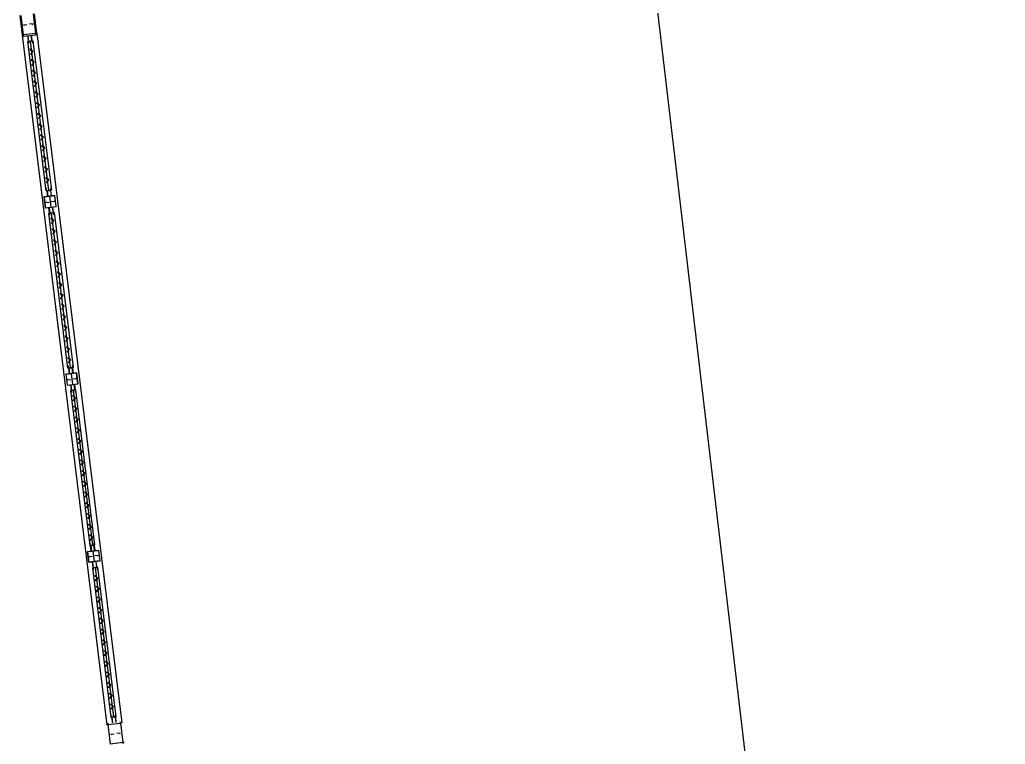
# Model space of a CAD drawing. Extents: x -15449 to 527173, y -170839 to 146543.
# Drawn here: x 15508.236 to 15512.686, y 7820.191 to 7823.463 of the extents above; entities that cross this region are included whole.
import ezdxf

# ---------------------------------------------------------------- set-up
doc = ezdxf.new("R2010")
doc.units = 0
doc.header["$LTSCALE"] = 8
doc.layers.get('0').update_dxf_attribs({"color": 1, "linetype": 'CONTINUOUS'})
doc.layers.add('G-IMPT', color=7, linetype='CONTINUOUS', lineweight=30)
doc.layers.add('Micron SGP Titleblock CAD template EDI$0$G-ANNO-TTLB', color=7, linetype='CONTINUOUS', lineweight=30)

# ---------------------------------------------------------------- blocks, each defined once
blk = doc.blocks.new('A$Cf1db08be')
at = {"layer": 'G-IMPT'}
for p, q in [((37.1949, 59.517), (40.6647, 30.0513)), ((36.2219, 43.8352), (36.2327, 43.7471)), ((36.2387, 43.7478), (36.2279, 43.8359)), ((36.1612, 43.8277), (36.172, 43.7396)), ((36.178, 43.7404), (36.1672, 43.8284)), ((36.1788, 43.7852), (36.1938, 43.787)), ((36.1825, 43.7822), (36.1788, 43.7852)), ((36.2212, 43.7904), (36.2061, 43.7885)), ((36.2182, 43.7866), (36.2212, 43.7904)), ((36.178, 43.7404), (36.172, 43.7396)), ((36.172, 43.7396), (36.1788, 43.7344)), ((36.172, 43.7396), (36.5549, 40.6256)), ((36.2327, 43.7471), (36.178, 43.7404)), ((36.1788, 43.7344), (36.178, 43.7404)), ((36.1788, 43.7344), (36.2335, 43.7411)), ((36.2387, 43.7478), (36.2327, 43.7471)), ((36.2327, 43.7471), (36.2335, 43.7411)), ((36.2335, 43.7411), (36.2387, 43.7478)), ((36.2387, 43.7478), (36.6216, 40.6338)), ((36.1974, 43.7113), (36.221, 43.7142)), ((36.2804, 43.0358), (36.1974, 43.7113)), ((36.1988, 43.7284), (36.1978, 43.7367)), ((36.2019, 43.7118), (36.1988, 43.7368)), ((36.2009, 43.7117), (36.1988, 43.7284)), ((36.2004, 43.7015), (36.1993, 43.7106)), ((36.2001, 43.7116), (36.2183, 43.7138)), ((36.2188, 43.713), (36.2001, 43.7111)), ((36.2001, 43.7111), (36.201, 43.7015)), ((36.201, 43.7015), (36.2004, 43.7015)), ((36.2922, 43.0373), (36.2092, 43.7127)), ((36.2165, 43.7136), (36.2135, 43.7386)), ((36.2155, 43.7304), (36.2145, 43.7388)), ((36.2175, 43.7137), (36.2155, 43.7304)), ((36.2199, 43.7039), (36.2188, 43.713)), ((36.2193, 43.7131), (36.2204, 43.7039)), ((36.2204, 43.7039), (36.2199, 43.7039)), ((36.221, 43.7142), (36.304, 43.0387)), ((36.2079, 43.6763), (36.2078, 43.6761)), ((36.2211, 43.6659), (36.2079, 43.6763)), ((36.2079, 43.675), (36.2179, 43.6672)), ((36.2183, 43.6639), (36.2105, 43.6539)), ((36.2106, 43.6528), (36.2108, 43.6527)), ((36.2108, 43.6527), (36.2211, 43.6659)), ((36.2138, 43.6279), (36.2137, 43.6277)), ((36.2271, 43.6176), (36.2138, 43.6279)), ((36.2138, 43.6266), (36.2238, 43.6188)), ((36.2242, 43.6155), (36.2164, 43.6056)), ((36.2167, 43.6043), (36.2271, 43.6176)), ((36.2166, 43.6044), (36.2167, 43.6043)), ((36.2198, 43.5795), (36.2197, 43.5794)), ((36.233, 43.5692), (36.2198, 43.5795)), ((36.2198, 43.5782), (36.2297, 43.5705)), ((36.2302, 43.5672), (36.2224, 43.5572)), ((36.2227, 43.556), (36.233, 43.5692)), ((36.2225, 43.5561), (36.2227, 43.556)), ((36.2257, 43.5312), (36.2256, 43.531)), ((36.239, 43.5208), (36.2257, 43.5312)), ((36.2257, 43.5299), (36.2357, 43.5221)), ((36.2361, 43.5188), (36.2283, 43.5088)), ((36.2286, 43.5076), (36.239, 43.5208)), ((36.2285, 43.5077), (36.2286, 43.5076)), ((36.2317, 43.4828), (36.2315, 43.4827)), ((36.2449, 43.4725), (36.2317, 43.4828)), ((36.2317, 43.4815), (36.2416, 43.4737)), ((36.242, 43.4704), (36.2343, 43.4605)), ((36.2344, 43.4593), (36.2346, 43.4592)), ((36.2346, 43.4592), (36.2449, 43.4725)), ((36.2376, 43.4344), (36.2375, 43.4343)), ((36.2509, 43.4241), (36.2376, 43.4344)), ((36.2376, 43.4332), (36.2476, 43.4254)), ((36.248, 43.4221), (36.2402, 43.4121)), ((36.2404, 43.411), (36.2405, 43.4109)), ((36.2405, 43.4109), (36.2509, 43.4241)), ((36.2436, 43.3861), (36.2434, 43.3859)), ((36.2568, 43.3757), (36.2436, 43.3861)), ((36.2436, 43.3848), (36.2535, 43.377)), ((36.2539, 43.3737), (36.2462, 43.3638)), ((36.2463, 43.3626), (36.2465, 43.3625)), ((36.2465, 43.3625), (36.2568, 43.3757)), ((36.2495, 43.3377), (36.2494, 43.3376)), ((36.2627, 43.3274), (36.2495, 43.3377)), ((36.2495, 43.3364), (36.2595, 43.3286)), ((36.2599, 43.3253), (36.2521, 43.3154)), ((36.2522, 43.3143), (36.2524, 43.3141)), ((36.2524, 43.3141), (36.2627, 43.3274)), ((36.2555, 43.2894), (36.2553, 43.2892)), ((36.2687, 43.279), (36.2555, 43.2894)), ((36.2555, 43.2881), (36.2654, 43.2803)), ((36.2658, 43.277), (36.2581, 43.267)), ((36.2582, 43.2659), (36.2584, 43.2658)), ((36.2584, 43.2658), (36.2687, 43.279)), ((36.2614, 43.241), (36.2613, 43.2408)), ((36.2746, 43.2306), (36.2614, 43.241)), ((36.2614, 43.2397), (36.2714, 43.2319)), ((36.2718, 43.2286), (36.264, 43.2187)), ((36.2641, 43.2175), (36.2643, 43.2174)), ((36.2643, 43.2174), (36.2746, 43.2306)), ((36.2673, 43.1926), (36.2672, 43.1925)), ((36.2806, 43.1823), (36.2673, 43.1926)), ((36.2674, 43.1913), (36.2773, 43.1836)), ((36.2777, 43.1802), (36.2699, 43.1703)), ((36.2701, 43.1692), (36.2702, 43.169)), ((36.2702, 43.169), (36.2806, 43.1823)), ((36.2733, 43.1443), (36.2732, 43.1441)), ((36.2865, 43.1339), (36.2733, 43.1443)), ((36.2733, 43.143), (36.2833, 43.1352)), ((36.2837, 43.1319), (36.2759, 43.1219)), ((36.276, 43.1208), (36.2762, 43.1207)), ((36.2762, 43.1207), (36.2865, 43.1339)), ((36.2792, 43.0959), (36.2791, 43.0957)), ((36.2925, 43.0855), (36.2792, 43.0959)), ((36.2792, 43.0946), (36.2892, 43.0868)), ((36.2896, 43.0835), (36.2818, 43.0736)), ((36.282, 43.0724), (36.2821, 43.0723)), ((36.2821, 43.0723), (36.2925, 43.0855)), ((36.304, 43.0387), (36.2804, 43.0358)), ((36.2815, 43.0461), (36.281, 43.046)), ((36.281, 43.046), (36.2821, 43.0369)), ((36.283, 43.0367), (36.2815, 43.0461)), ((36.3016, 43.0393), (36.283, 43.0367)), ((36.2831, 43.0361), (36.3014, 43.0384)), ((36.2839, 43.0362), (36.287, 43.0112)), ((36.2849, 43.0364), (36.288, 43.0114)), ((36.2996, 43.0382), (36.3027, 43.0132)), ((36.301, 43.0485), (36.3005, 43.0484)), ((36.3005, 43.0484), (36.3016, 43.0393)), ((36.3006, 43.0383), (36.3037, 43.0133)), ((36.3021, 43.0394), (36.301, 43.0485)), ((36.3203, 43.0153), (36.2703, 43.0092)), ((36.2703, 43.0092), (36.2764, 42.9591)), ((36.3195, 43.0142), (36.2714, 43.0083)), ((36.2714, 43.0083), (36.2773, 42.9603)), ((36.2815, 42.9869), (36.2786, 42.9831)), ((36.2786, 42.9831), (36.2936, 42.985)), ((36.2953, 43.0123), (36.3015, 42.9622)), ((36.3186, 42.988), (36.3036, 42.9862)), ((36.3149, 42.991), (36.3186, 42.988)), ((36.3254, 42.9662), (36.3195, 43.0142)), ((36.3265, 42.9653), (36.3203, 43.0153)), ((36.2764, 42.9591), (36.3265, 42.9653)), ((36.2773, 42.9603), (36.3254, 42.9662)), ((36.2927, 42.9358), (36.3163, 42.9387)), ((36.2927, 42.9358), (36.3163, 42.9387)), ((36.2962, 42.9362), (36.2931, 42.9612)), ((36.2931, 42.9612), (36.2962, 42.9362)), ((36.2972, 42.9363), (36.2941, 42.9613)), ((36.2941, 42.9613), (36.2972, 42.9363)), ((36.3119, 42.9381), (36.3088, 42.9631)), ((36.3088, 42.9631), (36.3119, 42.9381)), ((36.3129, 42.9382), (36.3098, 42.9632)), ((36.3098, 42.9632), (36.3129, 42.9382)), ((36.3163, 42.9387), (36.4024, 42.2382)), ((36.3163, 42.9387), (36.4024, 42.2382)), ((36.3789, 42.2353), (36.2927, 42.9358)), ((36.3789, 42.2353), (36.2927, 42.9358)), ((36.2958, 42.926), (36.2946, 42.9351)), ((36.2958, 42.926), (36.2946, 42.9351)), ((36.2954, 42.9361), (36.3137, 42.9383)), ((36.2954, 42.9361), (36.3137, 42.9383)), ((36.3141, 42.9375), (36.2955, 42.9355)), ((36.3141, 42.9375), (36.2955, 42.9355)), ((36.2955, 42.9355), (36.2963, 42.926)), ((36.2955, 42.9355), (36.2963, 42.926)), ((36.2963, 42.926), (36.2958, 42.926)), ((36.2963, 42.926), (36.2958, 42.926)), ((36.3018, 42.9124), (36.3017, 42.9123)), ((36.315, 42.9021), (36.3018, 42.9124)), ((36.3018, 42.9111), (36.3118, 42.9034)), ((36.3122, 42.9001), (36.3044, 42.8901)), ((36.3907, 42.2367), (36.3045, 42.9372)), ((36.3907, 42.2367), (36.3045, 42.9372)), ((36.3047, 42.8889), (36.315, 42.9021)), ((36.3152, 42.9284), (36.3141, 42.9375)), ((36.3152, 42.9284), (36.3141, 42.9375)), ((36.3147, 42.9376), (36.3158, 42.9284)), ((36.3147, 42.9376), (36.3158, 42.9284)), ((36.3158, 42.9284), (36.3152, 42.9284)), ((36.3158, 42.9284), (36.3152, 42.9284)), ((36.3045, 42.889), (36.3047, 42.8889)), ((36.3077, 42.8641), (36.3076, 42.8639)), ((36.3077, 42.8641), (36.3076, 42.8639)), ((36.321, 42.8537), (36.3077, 42.8641)), ((36.321, 42.8537), (36.3077, 42.8641)), ((36.3077, 42.8628), (36.3177, 42.855)), ((36.3077, 42.8628), (36.3177, 42.855)), ((36.3181, 42.8517), (36.3103, 42.8417)), ((36.3181, 42.8517), (36.3103, 42.8417)), ((36.3106, 42.8405), (36.321, 42.8537)), ((36.3106, 42.8405), (36.321, 42.8537)), ((36.3105, 42.8406), (36.3106, 42.8405)), ((36.3105, 42.8406), (36.3106, 42.8405)), ((36.3137, 42.8157), (36.3136, 42.8155)), ((36.3137, 42.8157), (36.3136, 42.8155)), ((36.3269, 42.8054), (36.3137, 42.8157)), ((36.3269, 42.8054), (36.3137, 42.8157)), ((36.3137, 42.8144), (36.3237, 42.8066)), ((36.3137, 42.8144), (36.3237, 42.8066)), ((36.3166, 42.7921), (36.3269, 42.8054)), ((36.3166, 42.7921), (36.3269, 42.8054)), ((36.3241, 42.8033), (36.3163, 42.7934)), ((36.3241, 42.8033), (36.3163, 42.7934)), ((36.3164, 42.7922), (36.3166, 42.7921)), ((36.3164, 42.7922), (36.3166, 42.7921)), ((36.3196, 42.7673), (36.3195, 42.7672)), ((36.3196, 42.7673), (36.3195, 42.7672)), ((36.3329, 42.757), (36.3196, 42.7673)), ((36.3329, 42.757), (36.3196, 42.7673)), ((36.3196, 42.7661), (36.3296, 42.7583)), ((36.3196, 42.7661), (36.3296, 42.7583)), ((36.33, 42.755), (36.3222, 42.745)), ((36.33, 42.755), (36.3222, 42.745)), ((36.3224, 42.7439), (36.3225, 42.7438)), ((36.3224, 42.7439), (36.3225, 42.7438)), ((36.3225, 42.7438), (36.3329, 42.757)), ((36.3225, 42.7438), (36.3329, 42.757)), ((36.3256, 42.719), (36.3254, 42.7188)), ((36.3256, 42.719), (36.3254, 42.7188)), ((36.3388, 42.7086), (36.3256, 42.719)), ((36.3388, 42.7086), (36.3256, 42.719)), ((36.3256, 42.7177), (36.3355, 42.7099)), ((36.3256, 42.7177), (36.3355, 42.7099)), ((36.336, 42.7066), (36.3282, 42.6966)), ((36.336, 42.7066), (36.3282, 42.6966)), ((36.3283, 42.6955), (36.3285, 42.6954)), ((36.3283, 42.6955), (36.3285, 42.6954)), ((36.3285, 42.6954), (36.3388, 42.7086)), ((36.3285, 42.6954), (36.3388, 42.7086)), ((36.3315, 42.6706), (36.3314, 42.6705)), ((36.3315, 42.6706), (36.3314, 42.6705)), ((36.3448, 42.6603), (36.3315, 42.6706)), ((36.3448, 42.6603), (36.3315, 42.6706)), ((36.3315, 42.6693), (36.3415, 42.6615)), ((36.3315, 42.6693), (36.3415, 42.6615)), ((36.3419, 42.6582), (36.3341, 42.6483)), ((36.3419, 42.6582), (36.3341, 42.6483)), ((36.3343, 42.6472), (36.3344, 42.647)), ((36.3343, 42.6472), (36.3344, 42.647)), ((36.3344, 42.647), (36.3448, 42.6603)), ((36.3344, 42.647), (36.3448, 42.6603)), ((36.3375, 42.6222), (36.3373, 42.6221)), ((36.3375, 42.6222), (36.3373, 42.6221)), ((36.3507, 42.6119), (36.3375, 42.6222)), ((36.3507, 42.6119), (36.3375, 42.6222)), ((36.3375, 42.621), (36.3474, 42.6132)), ((36.3375, 42.621), (36.3474, 42.6132)), ((36.3478, 42.6099), (36.3401, 42.5999)), ((36.3478, 42.6099), (36.3401, 42.5999)), ((36.3402, 42.5988), (36.3404, 42.5987)), ((36.3402, 42.5988), (36.3404, 42.5987)), ((36.3404, 42.5987), (36.3507, 42.6119)), ((36.3404, 42.5987), (36.3507, 42.6119)), ((36.3434, 42.5739), (36.3433, 42.5737)), ((36.3434, 42.5739), (36.3433, 42.5737)), ((36.3567, 42.5635), (36.3434, 42.5739)), ((36.3567, 42.5635), (36.3434, 42.5739)), ((36.3434, 42.5726), (36.3534, 42.5648)), ((36.3434, 42.5726), (36.3534, 42.5648)), ((36.3538, 42.5615), (36.346, 42.5516)), ((36.3538, 42.5615), (36.346, 42.5516)), ((36.3462, 42.5504), (36.3463, 42.5503)), ((36.3462, 42.5504), (36.3463, 42.5503)), ((36.3463, 42.5503), (36.3567, 42.5635)), ((36.3463, 42.5503), (36.3567, 42.5635)), ((36.3494, 42.5255), (36.3492, 42.5254)), ((36.3494, 42.5255), (36.3492, 42.5254)), ((36.3626, 42.5152), (36.3494, 42.5255)), ((36.3626, 42.5152), (36.3494, 42.5255)), ((36.3494, 42.5242), (36.3593, 42.5164)), ((36.3494, 42.5242), (36.3593, 42.5164)), ((36.3597, 42.5131), (36.352, 42.5032)), ((36.3597, 42.5131), (36.352, 42.5032)), ((36.3521, 42.5021), (36.3523, 42.5019)), ((36.3521, 42.5021), (36.3523, 42.5019)), ((36.3523, 42.5019), (36.3626, 42.5152)), ((36.3523, 42.5019), (36.3626, 42.5152)), ((36.3553, 42.4772), (36.3552, 42.477)), ((36.3553, 42.4772), (36.3552, 42.477)), ((36.3685, 42.4668), (36.3553, 42.4772)), ((36.3685, 42.4668), (36.3553, 42.4772)), ((36.3553, 42.4759), (36.3653, 42.4681)), ((36.3553, 42.4759), (36.3653, 42.4681)), ((36.3657, 42.4648), (36.3579, 42.4548)), ((36.3657, 42.4648), (36.3579, 42.4548)), ((36.358, 42.4537), (36.3582, 42.4536)), ((36.358, 42.4537), (36.3582, 42.4536)), ((36.3582, 42.4536), (36.3685, 42.4668)), ((36.3582, 42.4536), (36.3685, 42.4668)), ((36.3612, 42.4288), (36.3611, 42.4286)), ((36.3612, 42.4288), (36.3611, 42.4286)), ((36.3745, 42.4184), (36.3612, 42.4288)), ((36.3745, 42.4184), (36.3612, 42.4288)), ((36.3613, 42.4275), (36.3712, 42.4197)), ((36.3613, 42.4275), (36.3712, 42.4197)), ((36.3716, 42.4164), (36.3638, 42.4065)), ((36.3716, 42.4164), (36.3638, 42.4065)), ((36.364, 42.4053), (36.3641, 42.4052)), ((36.364, 42.4053), (36.3641, 42.4052)), ((36.3641, 42.4052), (36.3745, 42.4184)), ((36.3641, 42.4052), (36.3745, 42.4184)), ((36.3672, 42.3804), (36.3671, 42.3803)), ((36.3672, 42.3804), (36.3671, 42.3803)), ((36.3804, 42.3701), (36.3672, 42.3804)), ((36.3804, 42.3701), (36.3672, 42.3804)), ((36.3672, 42.3791), (36.3772, 42.3714)), ((36.3672, 42.3791), (36.3772, 42.3714)), ((36.3776, 42.3681), (36.3698, 42.3581)), ((36.3776, 42.3681), (36.3698, 42.3581)), ((36.3701, 42.3568), (36.3804, 42.3701)), ((36.3701, 42.3568), (36.3804, 42.3701)), ((36.3699, 42.357), (36.3701, 42.3568)), ((36.3699, 42.357), (36.3701, 42.3568)), ((36.3731, 42.3321), (36.373, 42.3319)), ((36.3731, 42.3321), (36.373, 42.3319)), ((36.3864, 42.3217), (36.3731, 42.3321)), ((36.3864, 42.3217), (36.3731, 42.3321)), ((36.3732, 42.3308), (36.3831, 42.323)), ((36.3732, 42.3308), (36.3831, 42.323)), ((36.3835, 42.3197), (36.3757, 42.3097)), ((36.3835, 42.3197), (36.3757, 42.3097)), ((36.376, 42.3085), (36.3864, 42.3217)), ((36.376, 42.3085), (36.3864, 42.3217)), ((36.3759, 42.3086), (36.376, 42.3085)), ((36.3759, 42.3086), (36.376, 42.3085)), ((36.3791, 42.2837), (36.379, 42.2835)), ((36.3791, 42.2837), (36.379, 42.2835)), ((36.3923, 42.2733), (36.3791, 42.2837)), ((36.3923, 42.2733), (36.3791, 42.2837)), ((36.3791, 42.2824), (36.3891, 42.2746)), ((36.3791, 42.2824), (36.3891, 42.2746)), ((36.3895, 42.2713), (36.3817, 42.2614)), ((36.3895, 42.2713), (36.3817, 42.2614)), ((36.382, 42.2601), (36.3923, 42.2733)), ((36.382, 42.2601), (36.3923, 42.2733)), ((36.4024, 42.2382), (36.3789, 42.2353)), ((36.4024, 42.2382), (36.3789, 42.2353)), ((36.3799, 42.2456), (36.3794, 42.2455)), ((36.3799, 42.2456), (36.3794, 42.2455)), ((36.3794, 42.2455), (36.3805, 42.2364)), ((36.3794, 42.2455), (36.3805, 42.2364)), ((36.3814, 42.2362), (36.3799, 42.2456)), ((36.3814, 42.2362), (36.3799, 42.2456)), ((36.4, 42.2388), (36.3814, 42.2362)), ((36.4, 42.2388), (36.3814, 42.2362)), ((36.3815, 42.2356), (36.3998, 42.2379)), ((36.3815, 42.2356), (36.3998, 42.2379)), ((36.3818, 42.2602), (36.382, 42.2601)), ((36.3818, 42.2602), (36.382, 42.2601)), ((36.3823, 42.2357), (36.3854, 42.2107)), ((36.3854, 42.2107), (36.3823, 42.2357)), ((36.3833, 42.2358), (36.3864, 42.2108)), ((36.3864, 42.2108), (36.3833, 42.2358)), ((36.398, 42.2376), (36.4011, 42.2126)), ((36.4011, 42.2126), (36.398, 42.2376)), ((36.3994, 42.248), (36.3989, 42.2479)), ((36.3994, 42.248), (36.3989, 42.2479)), ((36.3989, 42.2479), (36.4, 42.2388)), ((36.3989, 42.2479), (36.4, 42.2388)), ((36.399, 42.2378), (36.4021, 42.2128)), ((36.4021, 42.2128), (36.399, 42.2378)), ((36.4006, 42.2388), (36.3994, 42.248)), ((36.4006, 42.2388), (36.3994, 42.248)), ((36.4187, 42.2148), (36.3687, 42.2087)), ((36.3687, 42.2087), (36.3749, 42.1586)), ((36.4179, 42.2137), (36.3698, 42.2078)), ((36.3698, 42.2078), (36.3757, 42.1597)), ((36.3799, 42.1863), (36.377, 42.1826)), ((36.377, 42.1826), (36.392, 42.1844)), ((36.3937, 42.2117), (36.3999, 42.1617)), ((36.417, 42.1875), (36.402, 42.1857)), ((36.4133, 42.1904), (36.417, 42.1875)), ((36.4238, 42.1656), (36.4179, 42.2137)), ((36.4249, 42.1648), (36.4187, 42.2148)), ((36.3749, 42.1586), (36.4249, 42.1648)), ((36.3757, 42.1597), (36.4238, 42.1656)), ((36.4147, 42.1381), (36.3912, 42.1352)), ((36.4147, 42.1381), (36.3912, 42.1352)), ((36.3946, 42.1357), (36.3915, 42.1607)), ((36.3915, 42.1607), (36.3946, 42.1357)), ((36.3956, 42.1358), (36.3925, 42.1608)), ((36.3925, 42.1608), (36.3956, 42.1358)), ((36.3938, 42.1356), (36.4121, 42.1378)), ((36.3938, 42.1356), (36.4121, 42.1378)), ((36.4103, 42.1376), (36.4072, 42.1626)), ((36.4072, 42.1626), (36.4103, 42.1376)), ((36.4113, 42.1377), (36.4082, 42.1627)), ((36.4082, 42.1627), (36.4113, 42.1377)), ((36.5009, 41.4377), (36.4147, 42.1381)), ((36.5009, 41.4377), (36.4147, 42.1381)), ((36.3912, 42.1352), (36.4773, 41.4348)), ((36.3912, 42.1352), (36.4773, 41.4348)), ((36.3942, 42.1254), (36.3931, 42.1346)), ((36.3942, 42.1254), (36.3931, 42.1346)), ((36.4125, 42.137), (36.3939, 42.135)), ((36.4125, 42.137), (36.3939, 42.135)), ((36.3939, 42.135), (36.3947, 42.1255)), ((36.3939, 42.135), (36.3947, 42.1255)), ((36.3947, 42.1255), (36.3942, 42.1254)), ((36.3947, 42.1255), (36.3942, 42.1254)), ((36.4001, 42.1118), (36.4002, 42.1119)), ((36.4001, 42.1118), (36.4002, 42.1119)), ((36.4002, 42.1119), (36.4134, 42.1016)), ((36.4002, 42.1119), (36.4134, 42.1016)), ((36.4102, 42.1028), (36.4002, 42.1106)), ((36.4102, 42.1028), (36.4002, 42.1106)), ((36.4028, 42.0896), (36.4106, 42.0995)), ((36.4028, 42.0896), (36.4106, 42.0995)), ((36.403, 42.1367), (36.4891, 41.4362)), ((36.403, 42.1367), (36.4891, 41.4362)), ((36.4134, 42.1016), (36.4031, 42.0883)), ((36.4134, 42.1016), (36.4031, 42.0883)), ((36.4137, 42.1278), (36.4125, 42.137)), ((36.4137, 42.1278), (36.4125, 42.137)), ((36.4131, 42.137), (36.4142, 42.1279)), ((36.4131, 42.137), (36.4142, 42.1279)), ((36.4142, 42.1279), (36.4137, 42.1278)), ((36.4142, 42.1279), (36.4137, 42.1278)), ((36.4031, 42.0883), (36.4029, 42.0885)), ((36.4031, 42.0883), (36.4029, 42.0885)), ((36.406, 42.0634), (36.4062, 42.0635)), ((36.406, 42.0634), (36.4062, 42.0635)), ((36.4062, 42.0635), (36.4194, 42.0532)), ((36.4062, 42.0635), (36.4194, 42.0532)), ((36.4161, 42.0545), (36.4062, 42.0623)), ((36.4161, 42.0545), (36.4062, 42.0623)), ((36.4088, 42.0412), (36.4165, 42.0512)), ((36.4088, 42.0412), (36.4165, 42.0512)), ((36.4194, 42.0532), (36.409, 42.04)), ((36.4194, 42.0532), (36.409, 42.04)), ((36.409, 42.04), (36.4089, 42.0401)), ((36.409, 42.04), (36.4089, 42.0401)), ((36.412, 42.015), (36.4121, 42.0152)), ((36.412, 42.015), (36.4121, 42.0152)), ((36.4121, 42.0152), (36.4253, 42.0048)), ((36.4121, 42.0152), (36.4253, 42.0048)), ((36.4221, 42.0061), (36.4121, 42.0139)), ((36.4221, 42.0061), (36.4121, 42.0139)), ((36.4253, 42.0048), (36.415, 41.9916)), ((36.4253, 42.0048), (36.415, 41.9916)), ((36.4147, 41.9929), (36.4225, 42.0028)), ((36.4147, 41.9929), (36.4225, 42.0028)), ((36.415, 41.9916), (36.4148, 41.9917)), ((36.415, 41.9916), (36.4148, 41.9917)), ((36.4179, 41.9667), (36.418, 41.9668)), ((36.4179, 41.9667), (36.418, 41.9668)), ((36.418, 41.9668), (36.4313, 41.9565)), ((36.418, 41.9668), (36.4313, 41.9565)), ((36.428, 41.9577), (36.4181, 41.9655)), ((36.428, 41.9577), (36.4181, 41.9655)), ((36.4206, 41.9445), (36.4284, 41.9544)), ((36.4206, 41.9445), (36.4284, 41.9544)), ((36.4209, 41.9432), (36.4208, 41.9434)), ((36.4209, 41.9432), (36.4208, 41.9434)), ((36.4313, 41.9565), (36.4209, 41.9432)), ((36.4313, 41.9565), (36.4209, 41.9432)), ((36.4239, 41.9183), (36.424, 41.9185)), ((36.4239, 41.9183), (36.424, 41.9185)), ((36.424, 41.9185), (36.4372, 41.9081)), ((36.424, 41.9185), (36.4372, 41.9081)), ((36.434, 41.9094), (36.424, 41.9172)), ((36.434, 41.9094), (36.424, 41.9172)), ((36.4266, 41.8961), (36.4344, 41.9061)), ((36.4266, 41.8961), (36.4344, 41.9061)), ((36.4269, 41.8949), (36.4267, 41.895)), ((36.4269, 41.8949), (36.4267, 41.895)), ((36.4372, 41.9081), (36.4269, 41.8949)), ((36.4372, 41.9081), (36.4269, 41.8949)), ((36.4298, 41.8699), (36.4299, 41.8701)), ((36.4298, 41.8699), (36.4299, 41.8701)), ((36.4299, 41.8701), (36.4432, 41.8597)), ((36.4299, 41.8701), (36.4432, 41.8597)), ((36.4399, 41.861), (36.4299, 41.8688)), ((36.4399, 41.861), (36.4299, 41.8688)), ((36.4325, 41.8478), (36.4403, 41.8577)), ((36.4325, 41.8478), (36.4403, 41.8577)), ((36.4328, 41.8465), (36.4327, 41.8466)), ((36.4328, 41.8465), (36.4327, 41.8466)), ((36.4432, 41.8597), (36.4328, 41.8465)), ((36.4432, 41.8597), (36.4328, 41.8465)), ((36.4358, 41.8216), (36.4359, 41.8217)), ((36.4358, 41.8216), (36.4359, 41.8217)), ((36.4359, 41.8217), (36.4491, 41.8114)), ((36.4359, 41.8217), (36.4491, 41.8114)), ((36.4459, 41.8127), (36.4359, 41.8204)), ((36.4459, 41.8127), (36.4359, 41.8204)), ((36.4385, 41.7994), (36.4463, 41.8094)), ((36.4385, 41.7994), (36.4463, 41.8094)), ((36.4388, 41.7981), (36.4386, 41.7983)), ((36.4388, 41.7981), (36.4386, 41.7983)), ((36.4491, 41.8114), (36.4388, 41.7981)), ((36.4491, 41.8114), (36.4388, 41.7981)), ((36.4417, 41.7732), (36.4418, 41.7734)), ((36.4417, 41.7732), (36.4418, 41.7734)), ((36.4418, 41.7734), (36.4551, 41.763)), ((36.4418, 41.7734), (36.4551, 41.763)), ((36.4518, 41.7643), (36.4418, 41.7721)), ((36.4518, 41.7643), (36.4418, 41.7721)), ((36.4444, 41.751), (36.4522, 41.761)), ((36.4444, 41.751), (36.4522, 41.761)), ((36.4447, 41.7498), (36.4446, 41.7499)), ((36.4447, 41.7498), (36.4446, 41.7499)), ((36.4551, 41.763), (36.4447, 41.7498)), ((36.4551, 41.763), (36.4447, 41.7498)), ((36.4476, 41.7248), (36.4478, 41.725)), ((36.4476, 41.7248), (36.4478, 41.725)), ((36.4478, 41.725), (36.461, 41.7147)), ((36.4478, 41.725), (36.461, 41.7147)), ((36.4577, 41.7159), (36.4478, 41.7237)), ((36.4577, 41.7159), (36.4478, 41.7237)), ((36.4504, 41.7027), (36.4582, 41.7126)), ((36.4504, 41.7027), (36.4582, 41.7126)), ((36.4507, 41.7014), (36.4505, 41.7015)), ((36.4507, 41.7014), (36.4505, 41.7015)), ((36.461, 41.7147), (36.4507, 41.7014)), ((36.461, 41.7147), (36.4507, 41.7014)), ((36.4536, 41.6765), (36.4537, 41.6766)), ((36.4536, 41.6765), (36.4537, 41.6766)), ((36.4537, 41.6766), (36.467, 41.6663)), ((36.4537, 41.6766), (36.467, 41.6663)), ((36.4637, 41.6676), (36.4537, 41.6753)), ((36.4637, 41.6676), (36.4537, 41.6753)), ((36.4563, 41.6543), (36.4641, 41.6643)), ((36.4563, 41.6543), (36.4641, 41.6643)), ((36.4566, 41.653), (36.4565, 41.6532)), ((36.4566, 41.653), (36.4565, 41.6532)), ((36.467, 41.6663), (36.4566, 41.653)), ((36.467, 41.6663), (36.4566, 41.653)), ((36.4595, 41.6281), (36.4597, 41.6283)), ((36.4595, 41.6281), (36.4597, 41.6283)), ((36.4597, 41.6283), (36.4729, 41.6179)), ((36.4597, 41.6283), (36.4729, 41.6179)), ((36.4696, 41.6192), (36.4597, 41.627)), ((36.4696, 41.6192), (36.4597, 41.627)), ((36.4623, 41.6059), (36.47, 41.6159)), ((36.4623, 41.6059), (36.47, 41.6159)), ((36.4626, 41.6047), (36.4624, 41.6048)), ((36.4626, 41.6047), (36.4624, 41.6048)), ((36.4729, 41.6179), (36.4626, 41.6047)), ((36.4729, 41.6179), (36.4626, 41.6047)), ((36.4655, 41.5797), (36.4656, 41.5799)), ((36.4655, 41.5797), (36.4656, 41.5799)), ((36.4656, 41.5799), (36.4789, 41.5696)), ((36.4656, 41.5799), (36.4789, 41.5696)), ((36.4756, 41.5708), (36.4656, 41.5786)), ((36.4756, 41.5708), (36.4656, 41.5786)), ((36.4682, 41.5576), (36.476, 41.5675)), ((36.4682, 41.5576), (36.476, 41.5675)), ((36.4789, 41.5696), (36.4685, 41.5563)), ((36.4789, 41.5696), (36.4685, 41.5563)), ((36.4685, 41.5563), (36.4684, 41.5564)), ((36.4685, 41.5563), (36.4684, 41.5564)), ((36.4714, 41.5314), (36.4716, 41.5315)), ((36.4714, 41.5314), (36.4716, 41.5315)), ((36.4716, 41.5315), (36.4848, 41.5212)), ((36.4716, 41.5315), (36.4848, 41.5212)), ((36.4815, 41.5225), (36.4716, 41.5302)), ((36.4815, 41.5225), (36.4716, 41.5302)), ((36.4742, 41.5092), (36.4819, 41.5192)), ((36.4742, 41.5092), (36.4819, 41.5192)), ((36.4848, 41.5212), (36.4745, 41.5079)), ((36.4848, 41.5212), (36.4745, 41.5079)), ((36.4745, 41.5079), (36.4743, 41.5081)), ((36.4745, 41.5079), (36.4743, 41.5081)), ((36.4774, 41.483), (36.4775, 41.4832)), ((36.4775, 41.4832), (36.4907, 41.4728)), ((36.4875, 41.4741), (36.4775, 41.4819)), ((36.4801, 41.4608), (36.4879, 41.4708)), ((36.4907, 41.4728), (36.4804, 41.4596)), ((36.4773, 41.4348), (36.5009, 41.4377)), ((36.4773, 41.4348), (36.5009, 41.4377)), ((36.4784, 41.4451), (36.4778, 41.445)), ((36.4784, 41.4451), (36.4778, 41.445)), ((36.4778, 41.445), (36.479, 41.4359)), ((36.4778, 41.445), (36.479, 41.4359)), ((36.4799, 41.4356), (36.4784, 41.4451)), ((36.4799, 41.4356), (36.4784, 41.4451)), ((36.4984, 41.4383), (36.4799, 41.4356)), ((36.4984, 41.4383), (36.4799, 41.4356)), ((36.4799, 41.4351), (36.4982, 41.4373)), ((36.4799, 41.4351), (36.4982, 41.4373)), ((36.4804, 41.4596), (36.4802, 41.4597)), ((36.4807, 41.4352), (36.4838, 41.4102)), ((36.4838, 41.4102), (36.4807, 41.4352)), ((36.4817, 41.4353), (36.4848, 41.4103)), ((36.4848, 41.4103), (36.4817, 41.4353)), ((36.4964, 41.4371), (36.4995, 41.4121)), ((36.4995, 41.4121), (36.4964, 41.4371)), ((36.4978, 41.4475), (36.4973, 41.4474)), ((36.4978, 41.4475), (36.4973, 41.4474)), ((36.4973, 41.4474), (36.4984, 41.4383)), ((36.4973, 41.4474), (36.4984, 41.4383)), ((36.4974, 41.4372), (36.5005, 41.4122)), ((36.5005, 41.4122), (36.4974, 41.4372)), ((36.499, 41.4383), (36.4978, 41.4475)), ((36.499, 41.4383), (36.4978, 41.4475)), ((36.4671, 41.4081), (36.5172, 41.4143)), ((36.4733, 41.3581), (36.4671, 41.4081)), ((36.4683, 41.4073), (36.5163, 41.4132)), ((36.4742, 41.3592), (36.4683, 41.4073)), ((36.475, 41.3854), (36.49, 41.3872)), ((36.4787, 41.3825), (36.475, 41.3854)), ((36.4983, 41.3612), (36.4921, 41.4112)), ((36.515, 41.3903), (36.5, 41.3885)), ((36.5121, 41.3866), (36.515, 41.3903)), ((36.5163, 41.4132), (36.5222, 41.3651)), ((36.5172, 41.4143), (36.5233, 41.3642)), ((36.5233, 41.3642), (36.4733, 41.3581)), ((36.5222, 41.3651), (36.4742, 41.3592)), ((36.5132, 41.3376), (36.4896, 41.3347)), ((36.493, 41.3351), (36.49, 41.3601)), ((36.494, 41.3353), (36.491, 41.3603)), ((36.4922, 41.335), (36.5105, 41.3373)), ((36.5087, 41.3371), (36.5056, 41.3621)), ((36.5097, 41.3372), (36.5066, 41.3622)), ((36.5962, 40.6622), (36.5132, 41.3376)), ((36.4896, 41.3347), (36.5726, 40.6593)), ((36.4926, 41.3249), (36.4915, 41.3341)), ((36.5109, 41.3365), (36.4923, 41.3345)), ((36.4923, 41.3345), (36.4931, 41.325)), ((36.4931, 41.325), (36.4926, 41.3249)), ((36.4999, 41.2996), (36.5001, 41.2997)), ((36.5001, 41.2997), (36.5133, 41.2894)), ((36.51, 41.2906), (36.5001, 41.2984)), ((36.5014, 41.3362), (36.5844, 40.6607)), ((36.5121, 41.3273), (36.5109, 41.3365)), ((36.5115, 41.3365), (36.5126, 41.3274)), ((36.5126, 41.3274), (36.5121, 41.3273)), ((36.5027, 41.2774), (36.5104, 41.2873)), ((36.503, 41.2761), (36.5028, 41.2763)), ((36.5133, 41.2894), (36.503, 41.2761)), ((36.5059, 41.2512), (36.506, 41.2514)), ((36.506, 41.2514), (36.5192, 41.241)), ((36.516, 41.2423), (36.506, 41.2501)), ((36.5086, 41.229), (36.5164, 41.239)), ((36.5089, 41.2278), (36.5087, 41.2279)), ((36.5192, 41.241), (36.5089, 41.2278)), ((36.5118, 41.2028), (36.5119, 41.203)), ((36.5119, 41.203), (36.5252, 41.1926)), ((36.5219, 41.1939), (36.512, 41.2017)), ((36.5145, 41.1807), (36.5223, 41.1906)), ((36.5148, 41.1794), (36.5147, 41.1795)), ((36.5252, 41.1926), (36.5148, 41.1794)), ((36.5178, 41.1545), (36.5179, 41.1546)), ((36.5179, 41.1546), (36.5311, 41.1443)), ((36.5279, 41.1456), (36.5179, 41.1533)), ((36.5205, 41.1323), (36.5283, 41.1422)), ((36.5208, 41.131), (36.5206, 41.1312)), ((36.5311, 41.1443), (36.5208, 41.131)), ((36.5237, 41.1061), (36.5238, 41.1063)), ((36.5238, 41.1063), (36.5371, 41.0959)), ((36.5338, 41.0972), (36.5239, 41.105)), ((36.5264, 41.0839), (36.5342, 41.0939)), ((36.5267, 41.0827), (36.5266, 41.0828)), ((36.5371, 41.0959), (36.5267, 41.0827)), ((36.5297, 41.0577), (36.5298, 41.0579)), ((36.5298, 41.0579), (36.543, 41.0475)), ((36.5398, 41.0488), (36.5298, 41.0566)), ((36.5324, 41.0356), (36.5402, 41.0455)), ((36.5327, 41.0343), (36.5325, 41.0344)), ((36.543, 41.0475), (36.5327, 41.0343)), ((36.5356, 41.0094), (36.5357, 41.0095)), ((36.5357, 41.0095), (36.549, 40.9992)), ((36.5457, 41.0005), (36.5357, 41.0082)), ((36.5383, 40.9872), (36.5461, 40.9972)), ((36.5386, 40.9859), (36.5385, 40.9861)), ((36.549, 40.9992), (36.5386, 40.9859)), ((36.5416, 40.961), (36.5417, 40.9612)), ((36.5417, 40.9612), (36.5549, 40.9508)), ((36.5517, 40.9521), (36.5417, 40.9599)), ((36.5443, 40.9388), (36.5521, 40.9488)), ((36.5446, 40.9376), (36.5444, 40.9377)), ((36.5549, 40.9508), (36.5446, 40.9376)), ((36.5475, 40.9126), (36.5476, 40.9128)), ((36.5476, 40.9128), (36.5609, 40.9025)), ((36.5576, 40.9037), (36.5476, 40.9115)), ((36.5502, 40.8905), (36.558, 40.9004)), ((36.5609, 40.9025), (36.5505, 40.8892)), ((36.5505, 40.8892), (36.5504, 40.8893)), ((36.5534, 40.8643), (36.5536, 40.8644)), ((36.5536, 40.8644), (36.5668, 40.8541)), ((36.5635, 40.8554), (36.5536, 40.8631)), ((36.5562, 40.8421), (36.5639, 40.8521)), ((36.5668, 40.8541), (36.5565, 40.8408)), ((36.5565, 40.8408), (36.5563, 40.841)), ((36.5594, 40.8159), (36.5595, 40.8161)), ((36.5595, 40.8161), (36.5728, 40.8057)), ((36.5695, 40.807), (36.5595, 40.8148)), ((36.5621, 40.7937), (36.5699, 40.8037)), ((36.5728, 40.8057), (36.5624, 40.7925)), ((36.5624, 40.7925), (36.5623, 40.7926)), ((36.5653, 40.7675), (36.5655, 40.7677)), ((36.5655, 40.7677), (36.5787, 40.7574)), ((36.5754, 40.7586), (36.5655, 40.7664)), ((36.5681, 40.7454), (36.5758, 40.7553)), ((36.5684, 40.7441), (36.5682, 40.7442)), ((36.5787, 40.7574), (36.5684, 40.7441)), ((36.5713, 40.7192), (36.5714, 40.7193)), ((36.5714, 40.7193), (36.5846, 40.709)), ((36.5814, 40.7103), (36.5714, 40.718)), ((36.5737, 40.6696), (36.5732, 40.6695)), ((36.5732, 40.6695), (36.5743, 40.6604)), ((36.5752, 40.6601), (36.5737, 40.6696)), ((36.574, 40.697), (36.5818, 40.707)), ((36.5743, 40.6958), (36.5741, 40.6959)), ((36.5846, 40.709), (36.5743, 40.6958)), ((36.5932, 40.672), (36.5927, 40.6719)), ((36.5927, 40.6719), (36.5938, 40.6627)), ((36.5943, 40.6628), (36.5932, 40.672)), ((36.5549, 40.6256), (36.5609, 40.6263)), ((36.5609, 40.6263), (36.5601, 40.6323)), ((36.5609, 40.6263), (36.6156, 40.6331)), ((36.5717, 40.5383), (36.5609, 40.6263)), ((36.5726, 40.6593), (36.5962, 40.6622)), ((36.5938, 40.6627), (36.5752, 40.6601)), ((36.5753, 40.6596), (36.5935, 40.6618)), ((36.5761, 40.6597), (36.5781, 40.643)), ((36.5771, 40.6598), (36.5801, 40.6348)), ((36.5781, 40.643), (36.5791, 40.6347)), ((36.5917, 40.6616), (36.5948, 40.6366)), ((36.5927, 40.6617), (36.5948, 40.6451)), ((36.5948, 40.6451), (36.5958, 40.6367)), ((36.6156, 40.6331), (36.6148, 40.6391)), ((36.6216, 40.6338), (36.6156, 40.6331)), ((36.6156, 40.6331), (36.6264, 40.545)), ((36.5725, 40.5831), (36.5875, 40.5849)), ((36.5762, 40.5801), (36.5725, 40.5831)), ((36.6148, 40.5883), (36.5998, 40.5864)), ((36.6119, 40.5845), (36.6148, 40.5883)), ((36.6264, 40.545), (36.5717, 40.5383)), ((36.6324, 40.5457), (36.6264, 40.545)), ((36.6264, 40.545), (36.6271, 40.539))]:
    blk.add_line(p, q, dxfattribs=at)
for centre, radius, start, end in [((36.2002, 43.7107), 0.000874, 97.0087, 187.0087), ((36.2002, 43.7107), 0.000336, 97.0087, 187.0087), ((36.2184, 43.713), 0.000874, 7.0087, 97.0087), ((36.2184, 43.713), 0.000336, 7.0087, 97.0087), ((36.2084, 43.6756), 0.000807, 142.0087, 232.0087), ((36.2111, 43.6534), 0.000807, 142.0087, 232.0087), ((36.2164, 43.6653), 0.00235, 322.0087, 52.0087), ((36.2143, 43.6273), 0.000807, 142.0087, 232.0087), ((36.2224, 43.617), 0.00235, 322.0087, 52.0087), ((36.2171, 43.6051), 0.000807, 142.0087, 232.0087), ((36.2203, 43.5789), 0.000807, 142.0087, 232.0087), ((36.2283, 43.5686), 0.00235, 322.0087, 52.0087), ((36.223, 43.5567), 0.000807, 142.0087, 232.0087), ((36.2262, 43.5305), 0.000807, 142.0087, 232.0087), ((36.2342, 43.5203), 0.00235, 322.0087, 52.0087), ((36.229, 43.5083), 0.000807, 142.0087, 232.0087), ((36.2322, 43.4822), 0.000807, 142.0087, 232.0087), ((36.2402, 43.4719), 0.00235, 322.0087, 52.0087), ((36.2349, 43.46), 0.000807, 142.0087, 232.0087), ((36.2381, 43.4338), 0.000807, 142.0087, 232.0087), ((36.2409, 43.4116), 0.000807, 142.0087, 232.0087), ((36.2441, 43.3854), 0.000807, 142.0087, 232.0087), ((36.2461, 43.4235), 0.00235, 322.0087, 52.0087), ((36.2468, 43.3633), 0.000807, 142.0087, 232.0087), ((36.2521, 43.3752), 0.00235, 322.0087, 52.0087), ((36.25, 43.3371), 0.000807, 142.0087, 232.0087), ((36.2527, 43.3149), 0.000807, 142.0087, 232.0087), ((36.258, 43.3268), 0.00235, 322.0087, 52.0087), ((36.256, 43.2887), 0.000807, 142.0087, 232.0087), ((36.2587, 43.2665), 0.000807, 142.0087, 232.0087), ((36.264, 43.2784), 0.00235, 322.0087, 52.0087), ((36.2619, 43.2403), 0.000807, 142.0087, 232.0087), ((36.2646, 43.2182), 0.000807, 142.0087, 232.0087), ((36.2699, 43.2301), 0.00235, 322.0087, 52.0087), ((36.2679, 43.192), 0.000807, 142.0087, 232.0087), ((36.2706, 43.1698), 0.000807, 142.0087, 232.0087), ((36.2759, 43.1817), 0.00235, 322.0087, 52.0087), ((36.2738, 43.1436), 0.000807, 142.0087, 232.0087), ((36.2765, 43.1214), 0.000807, 142.0087, 232.0087), ((36.2818, 43.1333), 0.00235, 322.0087, 52.0087), ((36.2797, 43.0952), 0.000807, 142.0087, 232.0087), ((36.2825, 43.0731), 0.000807, 142.0087, 232.0087), ((36.2878, 43.085), 0.00235, 322.0087, 52.0087), ((36.283, 43.037), 0.000874, 187.0087, 277.0087), ((36.283, 43.037), 0.000336, 187.0087, 277.0087), ((36.3013, 43.0393), 0.000336, 277.0087, 7.0087), ((36.3013, 43.0393), 0.000874, 277.0087, 7.0087), ((36.2955, 42.9352), 0.000874, 97.0087, 187.0087), ((36.2955, 42.9352), 0.000874, 97.0087, 187.0087), ((36.2955, 42.9352), 0.000336, 97.0087, 187.0087), ((36.2955, 42.9352), 0.000336, 97.0087, 187.0087), ((36.3023, 42.9118), 0.000807, 142.0087, 232.0087), ((36.3103, 42.9015), 0.00235, 322.0087, 52.0087), ((36.3138, 42.9375), 0.000874, 7.0087, 97.0087), ((36.3138, 42.9375), 0.000874, 7.0087, 97.0087), ((36.3138, 42.9375), 0.000336, 7.0087, 97.0087), ((36.3138, 42.9375), 0.000336, 7.0087, 97.0087), ((36.305, 42.8896), 0.000807, 142.0087, 232.0087), ((36.3082, 42.8634), 0.000807, 142.0087, 232.0087), ((36.3082, 42.8634), 0.000807, 142.0087, 232.0087), ((36.3163, 42.8531), 0.00235, 322.0087, 52.0087), ((36.3163, 42.8531), 0.00235, 322.0087, 52.0087), ((36.311, 42.8412), 0.000807, 142.0087, 232.0087), ((36.311, 42.8412), 0.000807, 142.0087, 232.0087), ((36.3142, 42.8151), 0.000807, 142.0087, 232.0087), ((36.3142, 42.8151), 0.000807, 142.0087, 232.0087), ((36.3222, 42.8048), 0.00235, 322.0087, 52.0087), ((36.3222, 42.8048), 0.00235, 322.0087, 52.0087), ((36.3169, 42.7929), 0.000807, 142.0087, 232.0087), ((36.3169, 42.7929), 0.000807, 142.0087, 232.0087), ((36.3201, 42.7667), 0.000807, 142.0087, 232.0087), ((36.3201, 42.7667), 0.000807, 142.0087, 232.0087), ((36.3229, 42.7445), 0.000807, 142.0087, 232.0087), ((36.3229, 42.7445), 0.000807, 142.0087, 232.0087), ((36.3261, 42.7183), 0.000807, 142.0087, 232.0087), ((36.3261, 42.7183), 0.000807, 142.0087, 232.0087), ((36.3282, 42.7564), 0.00235, 322.0087, 52.0087), ((36.3282, 42.7564), 0.00235, 322.0087, 52.0087), ((36.3288, 42.6962), 0.000807, 142.0087, 232.0087), ((36.3288, 42.6962), 0.000807, 142.0087, 232.0087), ((36.3341, 42.7081), 0.00235, 322.0087, 52.0087), ((36.3341, 42.7081), 0.00235, 322.0087, 52.0087), ((36.332, 42.67), 0.000807, 142.0087, 232.0087), ((36.332, 42.67), 0.000807, 142.0087, 232.0087), ((36.3348, 42.6478), 0.000807, 142.0087, 232.0087), ((36.3348, 42.6478), 0.000807, 142.0087, 232.0087), ((36.34, 42.6597), 0.00235, 322.0087, 52.0087), ((36.34, 42.6597), 0.00235, 322.0087, 52.0087), ((36.338, 42.6216), 0.000807, 142.0087, 232.0087), ((36.338, 42.6216), 0.000807, 142.0087, 232.0087), ((36.3407, 42.5994), 0.000807, 142.0087, 232.0087), ((36.3407, 42.5994), 0.000807, 142.0087, 232.0087), ((36.346, 42.6113), 0.00235, 322.0087, 52.0087), ((36.346, 42.6113), 0.00235, 322.0087, 52.0087), ((36.3439, 42.5732), 0.000807, 142.0087, 232.0087), ((36.3439, 42.5732), 0.000807, 142.0087, 232.0087), ((36.3466, 42.5511), 0.000807, 142.0087, 232.0087), ((36.3466, 42.5511), 0.000807, 142.0087, 232.0087), ((36.3519, 42.563), 0.00235, 322.0087, 52.0087), ((36.3519, 42.563), 0.00235, 322.0087, 52.0087), ((36.3499, 42.5249), 0.000807, 142.0087, 232.0087), ((36.3499, 42.5249), 0.000807, 142.0087, 232.0087), ((36.3526, 42.5027), 0.000807, 142.0087, 232.0087), ((36.3526, 42.5027), 0.000807, 142.0087, 232.0087), ((36.3579, 42.5146), 0.00235, 322.0087, 52.0087), ((36.3579, 42.5146), 0.00235, 322.0087, 52.0087), ((36.3558, 42.4765), 0.000807, 142.0087, 232.0087), ((36.3558, 42.4765), 0.000807, 142.0087, 232.0087), ((36.3585, 42.4543), 0.000807, 142.0087, 232.0087), ((36.3585, 42.4543), 0.000807, 142.0087, 232.0087), ((36.3638, 42.4662), 0.00235, 322.0087, 52.0087), ((36.3638, 42.4662), 0.00235, 322.0087, 52.0087), ((36.3618, 42.4281), 0.000807, 142.0087, 232.0087), ((36.3618, 42.4281), 0.000807, 142.0087, 232.0087), ((36.3645, 42.406), 0.000807, 142.0087, 232.0087), ((36.3645, 42.406), 0.000807, 142.0087, 232.0087), ((36.3698, 42.4179), 0.00235, 322.0087, 52.0087), ((36.3698, 42.4179), 0.00235, 322.0087, 52.0087), ((36.3677, 42.3798), 0.000807, 142.0087, 232.0087), ((36.3677, 42.3798), 0.000807, 142.0087, 232.0087), ((36.3757, 42.3695), 0.00235, 322.0087, 52.0087), ((36.3757, 42.3695), 0.00235, 322.0087, 52.0087), ((36.3704, 42.3576), 0.000807, 142.0087, 232.0087), ((36.3704, 42.3576), 0.000807, 142.0087, 232.0087), ((36.3737, 42.3314), 0.000807, 142.0087, 232.0087), ((36.3737, 42.3314), 0.000807, 142.0087, 232.0087), ((36.3817, 42.3211), 0.00235, 322.0087, 52.0087), ((36.3817, 42.3211), 0.00235, 322.0087, 52.0087), ((36.3764, 42.3092), 0.000807, 142.0087, 232.0087), ((36.3764, 42.3092), 0.000807, 142.0087, 232.0087), ((36.3796, 42.283), 0.000807, 142.0087, 232.0087), ((36.3796, 42.283), 0.000807, 142.0087, 232.0087), ((36.3876, 42.2728), 0.00235, 322.0087, 52.0087), ((36.3876, 42.2728), 0.00235, 322.0087, 52.0087), ((36.3814, 42.2365), 0.000874, 187.0087, 277.0087), ((36.3814, 42.2365), 0.000874, 187.0087, 277.0087), ((36.3814, 42.2365), 0.000336, 187.0087, 277.0087), ((36.3814, 42.2365), 0.000336, 187.0087, 277.0087), ((36.3823, 42.2609), 0.000807, 142.0087, 232.0087), ((36.3823, 42.2609), 0.000807, 142.0087, 232.0087), ((36.3997, 42.2387), 0.000336, 277.0087, 7.0087), ((36.3997, 42.2387), 0.000336, 277.0087, 7.0087), ((36.3997, 42.2387), 0.000874, 277.0087, 7.0087), ((36.3997, 42.2387), 0.000874, 277.0087, 7.0087), ((36.4122, 42.1369), 0.000874, 7.0087, 97.0087), ((36.4122, 42.1369), 0.000874, 7.0087, 97.0087), ((36.3939, 42.1347), 0.000874, 97.0087, 187.0087), ((36.3939, 42.1347), 0.000874, 97.0087, 187.0087), ((36.3939, 42.1347), 0.000336, 97.0087, 187.0087), ((36.3939, 42.1347), 0.000336, 97.0087, 187.0087), ((36.4007, 42.1113), 0.000807, 142.0087, 232.0087), ((36.4007, 42.1113), 0.000807, 142.0087, 232.0087), ((36.4087, 42.101), 0.00235, 322.0087, 52.0087), ((36.4087, 42.101), 0.00235, 322.0087, 52.0087), ((36.4122, 42.1369), 0.000336, 7.0087, 97.0087), ((36.4122, 42.1369), 0.000336, 7.0087, 97.0087), ((36.4034, 42.0891), 0.000807, 142.0087, 232.0087), ((36.4034, 42.0891), 0.000807, 142.0087, 232.0087), ((36.4067, 42.0629), 0.000807, 142.0087, 232.0087), ((36.4067, 42.0629), 0.000807, 142.0087, 232.0087), ((36.4147, 42.0526), 0.00235, 322.0087, 52.0087), ((36.4147, 42.0526), 0.00235, 322.0087, 52.0087), ((36.4094, 42.0407), 0.000807, 142.0087, 232.0087), ((36.4094, 42.0407), 0.000807, 142.0087, 232.0087), ((36.4126, 42.0145), 0.000807, 142.0087, 232.0087), ((36.4126, 42.0145), 0.000807, 142.0087, 232.0087), ((36.4206, 42.0043), 0.00235, 322.0087, 52.0087), ((36.4206, 42.0043), 0.00235, 322.0087, 52.0087), ((36.4153, 41.9924), 0.000807, 142.0087, 232.0087), ((36.4153, 41.9924), 0.000807, 142.0087, 232.0087), ((36.4186, 41.9662), 0.000807, 142.0087, 232.0087), ((36.4186, 41.9662), 0.000807, 142.0087, 232.0087), ((36.4213, 41.944), 0.000807, 142.0087, 232.0087), ((36.4213, 41.944), 0.000807, 142.0087, 232.0087), ((36.4245, 41.9178), 0.000807, 142.0087, 232.0087), ((36.4245, 41.9178), 0.000807, 142.0087, 232.0087), ((36.4266, 41.9559), 0.00235, 322.0087, 52.0087), ((36.4266, 41.9559), 0.00235, 322.0087, 52.0087), ((36.4272, 41.8956), 0.000807, 142.0087, 232.0087), ((36.4272, 41.8956), 0.000807, 142.0087, 232.0087), ((36.4325, 41.9075), 0.00235, 322.0087, 52.0087), ((36.4325, 41.9075), 0.00235, 322.0087, 52.0087), ((36.4304, 41.8694), 0.000807, 142.0087, 232.0087), ((36.4304, 41.8694), 0.000807, 142.0087, 232.0087), ((36.4332, 41.8473), 0.000807, 142.0087, 232.0087), ((36.4332, 41.8473), 0.000807, 142.0087, 232.0087), ((36.4385, 41.8592), 0.00235, 322.0087, 52.0087), ((36.4385, 41.8592), 0.00235, 322.0087, 52.0087), ((36.4364, 41.8211), 0.000807, 142.0087, 232.0087), ((36.4364, 41.8211), 0.000807, 142.0087, 232.0087), ((36.4391, 41.7989), 0.000807, 142.0087, 232.0087), ((36.4391, 41.7989), 0.000807, 142.0087, 232.0087), ((36.4444, 41.8108), 0.00235, 322.0087, 52.0087), ((36.4444, 41.8108), 0.00235, 322.0087, 52.0087), ((36.4423, 41.7727), 0.000807, 142.0087, 232.0087), ((36.4423, 41.7727), 0.000807, 142.0087, 232.0087), ((36.4451, 41.7505), 0.000807, 142.0087, 232.0087), ((36.4451, 41.7505), 0.000807, 142.0087, 232.0087), ((36.4504, 41.7624), 0.00235, 322.0087, 52.0087), ((36.4504, 41.7624), 0.00235, 322.0087, 52.0087), ((36.4483, 41.7243), 0.000807, 142.0087, 232.0087), ((36.4483, 41.7243), 0.000807, 142.0087, 232.0087), ((36.451, 41.7022), 0.000807, 142.0087, 232.0087), ((36.451, 41.7022), 0.000807, 142.0087, 232.0087), ((36.4563, 41.7141), 0.00235, 322.0087, 52.0087), ((36.4563, 41.7141), 0.00235, 322.0087, 52.0087), ((36.4542, 41.676), 0.000807, 142.0087, 232.0087), ((36.4542, 41.676), 0.000807, 142.0087, 232.0087), ((36.457, 41.6538), 0.000807, 142.0087, 232.0087), ((36.457, 41.6538), 0.000807, 142.0087, 232.0087), ((36.4622, 41.6657), 0.00235, 322.0087, 52.0087), ((36.4622, 41.6657), 0.00235, 322.0087, 52.0087), ((36.4602, 41.6276), 0.000807, 142.0087, 232.0087), ((36.4602, 41.6276), 0.000807, 142.0087, 232.0087), ((36.4629, 41.6054), 0.000807, 142.0087, 232.0087), ((36.4629, 41.6054), 0.000807, 142.0087, 232.0087), ((36.4682, 41.6173), 0.00235, 322.0087, 52.0087), ((36.4682, 41.6173), 0.00235, 322.0087, 52.0087), ((36.4661, 41.5792), 0.000807, 142.0087, 232.0087), ((36.4661, 41.5792), 0.000807, 142.0087, 232.0087), ((36.4741, 41.569), 0.00235, 322.0087, 52.0087), ((36.4741, 41.569), 0.00235, 322.0087, 52.0087), ((36.4688, 41.5571), 0.000807, 142.0087, 232.0087), ((36.4688, 41.5571), 0.000807, 142.0087, 232.0087), ((36.4721, 41.5309), 0.000807, 142.0087, 232.0087), ((36.4721, 41.5309), 0.000807, 142.0087, 232.0087), ((36.4801, 41.5206), 0.00235, 322.0087, 52.0087), ((36.4801, 41.5206), 0.00235, 322.0087, 52.0087), ((36.4748, 41.5087), 0.000807, 142.0087, 232.0087), ((36.4748, 41.5087), 0.000807, 142.0087, 232.0087), ((36.478, 41.4825), 0.000807, 142.0087, 232.0087), ((36.486, 41.4722), 0.00235, 322.0087, 52.0087), ((36.4798, 41.436), 0.000874, 187.0087, 277.0087), ((36.4798, 41.436), 0.000874, 187.0087, 277.0087), ((36.4798, 41.436), 0.000336, 187.0087, 277.0087), ((36.4798, 41.436), 0.000336, 187.0087, 277.0087), ((36.4807, 41.4603), 0.000807, 142.0087, 232.0087), ((36.4981, 41.4382), 0.000336, 277.0087, 7.0087), ((36.4981, 41.4382), 0.000336, 277.0087, 7.0087), ((36.4981, 41.4382), 0.000874, 277.0087, 7.0087), ((36.4981, 41.4382), 0.000874, 277.0087, 7.0087), ((36.5106, 41.3364), 0.000874, 7.0087, 97.0087), ((36.5106, 41.3364), 0.000336, 7.0087, 97.0087), ((36.4923, 41.3342), 0.000874, 97.0087, 187.0087), ((36.4923, 41.3342), 0.000336, 97.0087, 187.0087), ((36.5006, 41.2991), 0.000807, 142.0087, 232.0087), ((36.5033, 41.2769), 0.000807, 142.0087, 232.0087), ((36.5065, 41.2507), 0.000807, 142.0087, 232.0087), ((36.5086, 41.2888), 0.00235, 322.0087, 52.0087), ((36.5092, 41.2285), 0.000807, 142.0087, 232.0087), ((36.5145, 41.2404), 0.00235, 322.0087, 52.0087), ((36.5125, 41.2023), 0.000807, 142.0087, 232.0087), ((36.5152, 41.1802), 0.000807, 142.0087, 232.0087), ((36.5205, 41.1921), 0.00235, 322.0087, 52.0087), ((36.5184, 41.154), 0.000807, 142.0087, 232.0087), ((36.5211, 41.1318), 0.000807, 142.0087, 232.0087), ((36.5264, 41.1437), 0.00235, 322.0087, 52.0087), ((36.5244, 41.1056), 0.000807, 142.0087, 232.0087), ((36.5271, 41.0834), 0.000807, 142.0087, 232.0087), ((36.5324, 41.0953), 0.00235, 322.0087, 52.0087), ((36.5303, 41.0572), 0.000807, 142.0087, 232.0087), ((36.533, 41.0351), 0.000807, 142.0087, 232.0087), ((36.5383, 41.047), 0.00235, 322.0087, 52.0087), ((36.5362, 41.0089), 0.000807, 142.0087, 232.0087), ((36.539, 40.9867), 0.000807, 142.0087, 232.0087), ((36.5443, 40.9986), 0.00235, 322.0087, 52.0087), ((36.5422, 40.9605), 0.000807, 142.0087, 232.0087), ((36.5449, 40.9383), 0.000807, 142.0087, 232.0087), ((36.5502, 40.9502), 0.00235, 322.0087, 52.0087), ((36.5481, 40.9121), 0.000807, 142.0087, 232.0087), ((36.5561, 40.9019), 0.00235, 322.0087, 52.0087), ((36.5509, 40.89), 0.000807, 142.0087, 232.0087), ((36.5541, 40.8638), 0.000807, 142.0087, 232.0087), ((36.5621, 40.8535), 0.00235, 322.0087, 52.0087), ((36.5568, 40.8416), 0.000807, 142.0087, 232.0087), ((36.56, 40.8154), 0.000807, 142.0087, 232.0087), ((36.568, 40.8051), 0.00235, 322.0087, 52.0087), ((36.5628, 40.7932), 0.000807, 142.0087, 232.0087), ((36.566, 40.767), 0.000807, 142.0087, 232.0087), ((36.574, 40.7568), 0.00235, 322.0087, 52.0087), ((36.5687, 40.7449), 0.000807, 142.0087, 232.0087), ((36.5719, 40.7187), 0.000807, 142.0087, 232.0087), ((36.5746, 40.6965), 0.000807, 142.0087, 232.0087), ((36.5799, 40.7084), 0.00235, 322.0087, 52.0087), ((36.5752, 40.6605), 0.000874, 187.0087, 277.0087), ((36.5752, 40.6605), 0.000336, 187.0087, 277.0087), ((36.5934, 40.6627), 0.000874, 277.0087, 7.0087), ((36.5934, 40.6627), 0.000336, 277.0087, 7.0087)]:
    blk.add_arc(centre, radius, start, end, dxfattribs=at)
blk = doc.blocks.new('Micron SGP Titleblock CAD template EDI$0$MU_SGP_ANTitleblock_A1_Type01_v1_1 - A1-419101-sample')
blk.add_blockref('A$Cf1db08be', (731.5833, 312.0548))
blk = doc.blocks.new('Micron SGP Titleblock CAD template EDI')
at = {"layer": 'Micron SGP Titleblock CAD template EDI$0$G-ANNO-TTLB'}
blk.add_blockref('Micron SGP Titleblock CAD template EDI$0$MU_SGP_ANTitleblock_A1_Type01_v1_1 - A1-419101-sample', (-3.846, 118.8541), dxfattribs=at)

msp = doc.modelspace()

# ---------------------------------------------------------------- block references
msp.add_blockref('Micron SGP Titleblock CAD template EDI', (14744.3378, 7348.7447))

doc.saveas('drawing.dxf')
